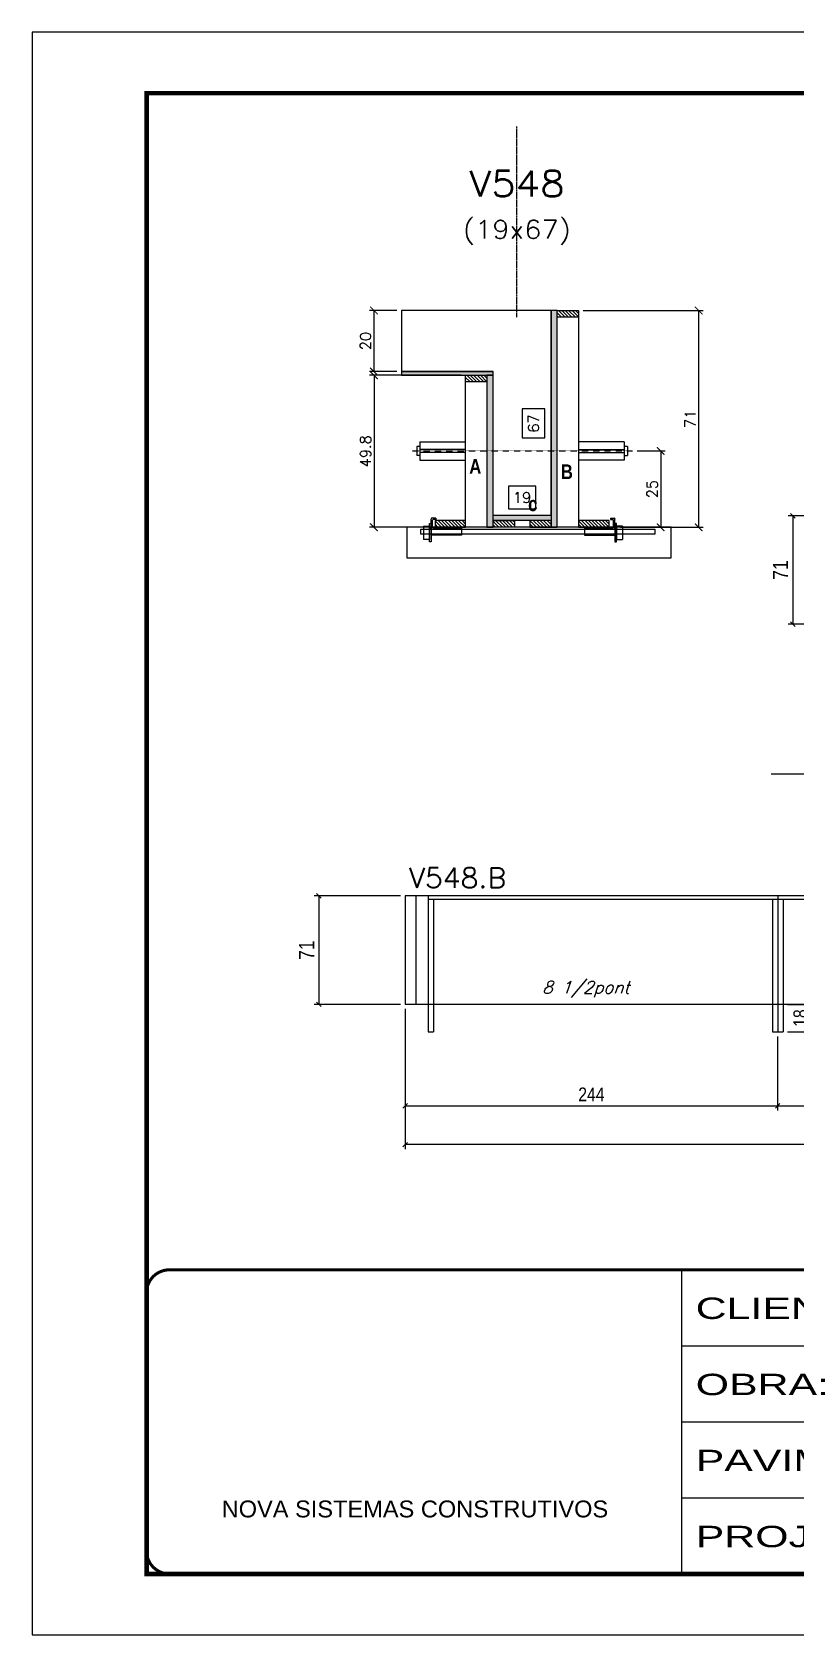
# Model space of a CAD drawing. Extents: x -21493 to -15213, y -12134 to 11887.
# Drawn here: x -19908 to -19408, y -1797 to -747 of the extents above; entities that cross this region are included whole.
import ezdxf
from ezdxf.enums import TextEntityAlignment as Align

# ---------------------------------------------------------------- set-up
doc = ezdxf.new("R2010")
doc.units = 0
for name, pattern in [('CONTINUO', [0]), ('DASHED', [0.75, 0.5, -0.25]), ('HIDDEN', [0.375, 0.25, -0.125])]:
    doc.linetypes.add(name, pattern=pattern)
for name, color, linetype in [('barrote', 251, 'Continuous'), ('COTA', 241, 'Continuous'), ('Cota Seção (2x)', 4, 'Continuous'), ('detalhes', 4, 'Continuous'), ('NOMENCLATURA', 7, 'Continuous'), ('Painéis', 200, 'Continuous'), ('presilha', 1, 'Continuous'), ('SARR_2.2x7', 40, 'Continuous'), ('SARR_3.5x7', 81, 'Continuous'), ('TENSOR', 3, 'Continuous'), ('texto', 7, 'Continuous'), ('Texto de Titulo', 7, 'Continuous'), ('Texto Qtd Sarr', 242, 'Continuous')]:
    doc.layers.add(name, color=color, linetype=linetype)
for name, color, linetype, lineweight in [('CONCRETO', 251, 'Continuous', 25), ('Folhas', 255, 'Continuous', 9), ('Hachura', 251, 'Continuous', 9), ('Madeira', 126, 'Continuous', 18), ('SARRAFO DE PRESSAO', 251, 'DASHED', 9), ('SCO-___-LAJ', 2, 'Continuous', 0), ('Texto Seção', 7, 'Continuous', 15)]:
    doc.layers.add(name, color=color, linetype=linetype, lineweight=lineweight)
doc.styles.add('ARIAL', font='arial.ttf')
doc.styles.add('COTA TECNICA', font='techl___.ttf', dxfattribs={"height": 10})
doc.styles.add('COTA TECNICA-50', font='techl___.ttf', dxfattribs={"height": 9})
doc.styles.add('REGUA-120', font='ROMANS.shx', dxfattribs={"height": 15})
doc.styles.add('Romans', font='romans.shx')
doc.styles.add('TECNICA', font='techb___.ttf', dxfattribs={"height": 10})
doc.styles.add('Tecnologia', font='')
doc.styles.get('Tecnologia').set_extended_font_data('Forgotten Futurist')
doc.dimstyles.new('COTA PAINEL-50', dxfattribs={"dimtxt": 9, "dimasz": 3, "dimexe": 3, "dimexo": 3, "dimgap": 3, "dimtad": 1, "dimdec": 1, "dimzin": 12, "dimdsep": 46, "dimtxsty": 'COTA TECNICA-50', "dimblk1": 'OBLIQUE', "dimblk2": 'OBLIQUE', "dimsah": 1, "dimcen": 0.9, "dimclrd": 4, "dimclre": 4, "dimclrt": 240, "dimadec": 1, "dimazin": 3, "dimtfac": 1, "dimtdec": 1, "dimtmove": 0, "dimatfit": 3, "dimfxl": 1, "dimtolj": 1, "dimtzin": 12, "dimarcsym": 0})
doc.dimstyles.new('Cota Seção (2x)', dxfattribs={"dimtxt": 7, "dimasz": 5, "dimexe": 3, "dimexo": 3, "dimgap": 2, "dimtad": 3, "dimdec": 1, "dimlfac": 0.5, "dimzin": 12, "dimdsep": 46, "dimtxsty": 'Romans', "dimblk": 'ARCHTICK', "dimcen": 0, "dimclrd": 4, "dimclre": 4, "dimclrt": 1, "dimadec": 1, "dimazin": 3, "dimtfac": 1, "dimtdec": 1, "dimtmove": 0, "dimatfit": 3, "dimldrblk": 'OBLIQUE', "dimfxl": 1, "dimtolj": 1, "dimtzin": 12, "dimarcsym": 0})
doc.dimstyles.new('Cota Seção interna', dxfattribs={"dimtxt": 7, "dimasz": 6, "dimexe": 0.18, "dimexo": 2, "dimgap": -4, "dimtad": 3, "dimdec": 1, "dimlfac": 0.5, "dimzin": 12, "dimdsep": 46, "dimtxsty": 'Romans', "dimblk": 'ARCHTICK', "dimcen": 0.09, "dimse1": 1, "dimse2": 1, "dimsd1": 1, "dimsd2": 1, "dimclrd": 180, "dimclre": 5, "dimclrt": 1, "dimadec": 0, "dimazin": 3, "dimtfac": 1, "dimtdec": 1, "dimtofl": 0, "dimtmove": 0, "dimatfit": 3, "dimldrblk": 'ARCHTICK', "dimfxl": 1, "dimtolj": 1, "dimtzin": 0, "dimarcsym": 0})
doc.dimstyles.new('PAINEL', dxfattribs={"dimtxt": 10, "dimasz": 3, "dimexe": 3, "dimexo": 3, "dimgap": 3, "dimtad": 1, "dimdec": 1, "dimzin": 12, "dimdsep": 46, "dimtxsty": 'COTA TECNICA', "dimblk1": 'OBLIQUE', "dimblk2": 'OBLIQUE', "dimsah": 1, "dimcen": 0.9, "dimclrd": 4, "dimclre": 4, "dimclrt": 240, "dimadec": 1, "dimazin": 3, "dimtfac": 1, "dimtdec": 1, "dimtmove": 0, "dimatfit": 3, "dimfxl": 1, "dimtolj": 1, "dimtzin": 12, "dimarcsym": 0})

# ---------------------------------------------------------------- blocks, each defined once
blk = doc.blocks.new('_ArchTick')
at = {"color": 0, "linetype": 'ByBlock', "const_width": 0.15}
blk.add_lwpolyline([(-0.5, -0.5), (0.5, 0.5)], dxfattribs=at)
blk = doc.blocks.new('*D478')
at = {"layer": 'COTA', "color": 4, "lineweight": -2, "transparency": 16777216}
for p, q in [((-19547.4, -929.5), (-19468.7, -929.5)), ((-19471.7, -1071.5), (-19471.7, -929.5)), ((-19523, -1071.5), (-19468.7, -1071.5))]:
    blk.add_line(p, q, dxfattribs=at)
at = {"layer": 'Defpoints', "color": 0, "transparency": 16777216}
for p in [(-19550.4, -929.5), (-19471.7, -929.5), (-19526, -1071.5)]:
    blk.add_point(p, dxfattribs=at)
at = {"layer": 'COTA', "color": 4, "lineweight": -2, "transparency": 16777216, "xscale": 5, "yscale": 5, "zscale": 5}
for p, rotation in [((-19471.7, -929.5), 90), ((-19471.7, -1071.5), 270)]:
    blk.add_blockref('_ArchTick', p, dxfattribs=dict(at, rotation=rotation))
at = {"layer": 'COTA', "color": 1, "transparency": 16777216, "insert": (-19477.2, -1000.5), "char_height": 7, "attachment_point": 5, "rotation": 90, "style": 'Romans'}
blk.add_mtext('\\A1;71', dxfattribs=at)
blk = doc.blocks.new('_Oblique')
at = {"color": 0, "linetype": 'ByBlock', "lineweight": -2}
blk.add_line((-0.5, -0.5), (0.5, 0.5), dxfattribs=at)
blk = doc.blocks.new('*D479')
at = {"layer": 'Cota Seção (2x)', "color": 180, "lineweight": -2, "transparency": 16777216}
for p, q in [((-19572.4, -994), (-19587.4, -994)), ((-19587.4, -994), (-19587.4, -1013)), ((-19572.4, -1013), (-19572.4, -994)), ((-19587.4, -1013), (-19572.4, -1013))]:
    blk.add_line(p, q, dxfattribs=at)
at = {"layer": 'Defpoints', "color": 0, "transparency": 16777216}
for p in [(-19568.4, -929.5), (-19568.4, -929.5), (-19568.4, -1063.5)]:
    blk.add_point(p, dxfattribs=at)
at = {"layer": 'Cota Seção (2x)', "color": 1, "transparency": 16777216, "insert": (-19579.9, -1003.5), "char_height": 7, "attachment_point": 5, "rotation": 90, "style": 'Romans'}
blk.add_mtext('\\A1;67', dxfattribs=at)
blk = doc.blocks.new('PRESILHA METÁLICA 1')
at = {"layer": 'presilha'}
for p, q in [((7.5, 10.6), (7.5, 19.9)), ((12, 21), (8.6, 21)), ((9, 11.6), (9, 18.9)), ((12, 19.5), (9.6, 19.5)), ((12, 21), (12, 19.5)), ((0, 13), (6, 13)), ((0, 13), (0, 0)), ((6, 0), (0, 0)), ((6, 15.5), (7.5, 15.5)), ((6, -2.5), (6, 15.5)), ((6, 13), (6, 0)), ((7.5, 15.5), (7.5, -2.5)), ((37.5, 4.1), (7.5, 4.1)), ((37.5, 11), (9.6, 11)), ((37.5, 11), (37.5, 4.1)), ((7.5, -2.5), (6, -2.5))]:
    blk.add_line(p, q, dxfattribs=at)
for centre, radius, start, end in [((8.6, 19.9), 1.14, 90, 180), ((9.6, 18.9), 0.57, 90, 180), ((9.6, 11.6), 0.57, 180, 270)]:
    blk.add_arc(centre, radius, start, end, dxfattribs=at)
blk = doc.blocks.new('*D480')
at = {"layer": 'Cota Seção (2x)', "color": 180, "lineweight": -2, "transparency": 16777216}
for p, q in [((-19578.4, -1044.5), (-19596.4, -1044.5)), ((-19596.4, -1044.5), (-19596.4, -1059.5)), ((-19578.4, -1059.5), (-19578.4, -1044.5)), ((-19596.4, -1059.5), (-19578.4, -1059.5))]:
    blk.add_line(p, q, dxfattribs=at)
at = {"layer": 'Defpoints', "color": 0, "transparency": 16777216}
for p in [(-19568.4, -1063.5), (-19606.4, -1071.5), (-19568.4, -1071.5)]:
    blk.add_point(p, dxfattribs=at)
at = {"layer": 'Cota Seção (2x)', "color": 1, "transparency": 16777216, "insert": (-19587.4, -1052), "char_height": 7, "attachment_point": 5, "style": 'Romans'}
blk.add_mtext('\\A1;19', dxfattribs=at)
blk = doc.blocks.new('*D481')
at = {"layer": 'COTA', "color": 4, "lineweight": -2, "transparency": 16777216}
for p, q in [((-19627.4, -971.9), (-19687.4, -971.9)), ((-19684.4, -971.9), (-19684.4, -1071.5)), ((-19627.4, -1071.5), (-19687.4, -1071.5))]:
    blk.add_line(p, q, dxfattribs=at)
at = {"layer": 'Defpoints', "color": 0, "transparency": 16777216}
for p in [(-19624.4, -971.9), (-19684.4, -1071.5), (-19624.4, -1071.5)]:
    blk.add_point(p, dxfattribs=at)
at = {"layer": 'COTA', "color": 4, "lineweight": -2, "transparency": 16777216, "xscale": 5, "yscale": 5, "zscale": 5}
for p, rotation in [((-19684.4, -971.9), 90), ((-19684.4, -1071.5), 270)]:
    blk.add_blockref('_ArchTick', p, dxfattribs=dict(at, rotation=rotation))
at = {"layer": 'COTA', "color": 1, "transparency": 16777216, "insert": (-19689.9, -1021.7), "char_height": 7, "attachment_point": 5, "rotation": 90, "style": 'Romans'}
blk.add_mtext('\\A1;49.8', dxfattribs=at)
blk = doc.blocks.new('*D482')
at = {"layer": 'COTA', "color": 4, "lineweight": -2, "transparency": 16777216}
for p, q in [((-19512.1, -1021.5), (-19493.6, -1021.5)), ((-19496.6, -1021.5), (-19496.6, -1071.5)), ((-19512.1, -1071.5), (-19493.6, -1071.5))]:
    blk.add_line(p, q, dxfattribs=at)
at = {"layer": 'Defpoints', "color": 0, "transparency": 16777216}
for p in [(-19515.1, -1021.5), (-19515.1, -1071.5), (-19496.6, -1071.5)]:
    blk.add_point(p, dxfattribs=at)
at = {"layer": 'COTA', "color": 4, "lineweight": -2, "transparency": 16777216, "xscale": 5, "yscale": 5, "zscale": 5}
for p, rotation in [((-19496.6, -1021.5), 90), ((-19496.6, -1071.5), 270)]:
    blk.add_blockref('_ArchTick', p, dxfattribs=dict(at, rotation=rotation))
at = {"layer": 'COTA', "color": 1, "transparency": 16777216, "insert": (-19502.1, -1046.5), "char_height": 7, "attachment_point": 5, "rotation": 90, "style": 'Romans'}
blk.add_mtext('\\A1;25', dxfattribs=at)
blk = doc.blocks.new('titulo1')
at = {"layer": 'Defpoints', "color": 252, "linetype": 'HIDDEN', "ltscale": 2}
blk.add_line((0, 0), (0, 125), dxfattribs=at)
at = {"layer": 'Defpoints', "style": 'Romans', "oblique": 15}
blk.add_attdef('FOLHA', text='', height=10, dxfattribs=at).set_placement((0, 15.6), align=Align.MIDDLE_CENTER)
at = {"layer": 'Texto Qtd Sarr', "color": 3, "style": 'Romans', "oblique": 15}
for tag, height, p in [('TITULO', 17, (0, 71.4)), ('SEÇÃO', 12, (0, 41.5))]:
    blk.add_attdef(tag, text='', height=height, dxfattribs=at).set_placement(p, align=Align.MIDDLE_CENTER)
blk = doc.blocks.new('*D483')
at = {"layer": 'COTA', "color": 4, "lineweight": -2, "transparency": 16777216}
for p, q in [((-19669.4, -929.5), (-19687.4, -929.5)), ((-19684.4, -969.5), (-19684.4, -929.5)), ((-19669.4, -969.5), (-19687.4, -969.5))]:
    blk.add_line(p, q, dxfattribs=at)
at = {"layer": 'Defpoints', "color": 0, "transparency": 16777216}
for p in [(-19684.4, -929.5), (-19666.4, -929.5), (-19666.4, -969.5)]:
    blk.add_point(p, dxfattribs=at)
at = {"layer": 'COTA', "color": 4, "lineweight": -2, "transparency": 16777216, "xscale": 5, "yscale": 5, "zscale": 5}
for p, rotation in [((-19684.4, -929.5), 90), ((-19684.4, -969.5), 270)]:
    blk.add_blockref('_ArchTick', p, dxfattribs=dict(at, rotation=rotation))
at = {"layer": 'COTA', "color": 1, "transparency": 16777216, "insert": (-19689.9, -949.5), "char_height": 7, "attachment_point": 5, "rotation": 90, "style": 'Romans'}
blk.add_mtext('\\A1;20', dxfattribs=at)
blk = doc.blocks.new('*D1136')
at = {"layer": 'COTA', "color": 4, "lineweight": -2, "ltscale": 25, "transparency": 16777216}
for p, q in [((-19356.4, -1064), (-19413.1, -1064)), ((-19410.1, -1064), (-19410.1, -1135)), ((-19356.4, -1135), (-19413.1, -1135))]:
    blk.add_line(p, q, dxfattribs=at)
at = {"layer": 'Defpoints', "color": 0, "ltscale": 25, "transparency": 16777216}
for p in [(-19353.4, -1064), (-19410.1, -1135), (-19353.4, -1135)]:
    blk.add_point(p, dxfattribs=at)
at = {"layer": 'COTA', "color": 4, "lineweight": -2, "ltscale": 25, "transparency": 16777216, "xscale": 3, "yscale": 3, "zscale": 3}
for p, rotation in [((-19410.1, -1064), 90), ((-19410.1, -1135), 270)]:
    blk.add_blockref('_Oblique', p, dxfattribs=dict(at, rotation=rotation))
at = {"layer": 'COTA', "color": 240, "ltscale": 25, "transparency": 16777216, "insert": (-19418.1, -1099.5), "char_height": 10, "attachment_point": 5, "rotation": 90, "style": 'COTA TECNICA'}
blk.add_mtext('\\A1;71', dxfattribs=at)
blk = doc.blocks.new('*D1152')
at = {"layer": 'COTA', "color": 4, "lineweight": -2, "ltscale": 25, "transparency": 16777216}
for p, q in [((-19667, -1313), (-19723.6, -1313)), ((-19720.6, -1313), (-19720.6, -1384)), ((-19667, -1384), (-19723.6, -1384))]:
    blk.add_line(p, q, dxfattribs=at)
at = {"layer": 'Defpoints', "color": 0, "ltscale": 25, "transparency": 16777216}
for p in [(-19664, -1313), (-19720.6, -1384), (-19664, -1384)]:
    blk.add_point(p, dxfattribs=at)
at = {"layer": 'COTA', "color": 4, "lineweight": -2, "ltscale": 25, "transparency": 16777216, "xscale": 3, "yscale": 3, "zscale": 3}
for p, rotation in [((-19720.6, -1313), 90), ((-19720.6, -1384), 270)]:
    blk.add_blockref('_Oblique', p, dxfattribs=dict(at, rotation=rotation))
at = {"layer": 'COTA', "color": 240, "ltscale": 25, "transparency": 16777216, "insert": (-19728.6, -1348.5), "char_height": 10, "attachment_point": 5, "rotation": 90, "style": 'COTA TECNICA'}
blk.add_mtext('\\A1;71', dxfattribs=at)
blk = doc.blocks.new('*D1153')
at = {"layer": 'COTA', "color": 4, "lineweight": -2, "ltscale": 25, "transparency": 16777216}
for p, q in [((-19664, -1387), (-19664, -1478.9)), ((-18722, -1387), (-18722, -1478.9)), ((-18722, -1475.9), (-19664, -1475.9))]:
    blk.add_line(p, q, dxfattribs=at)
at = {"layer": 'Defpoints', "color": 0, "ltscale": 25, "transparency": 16777216}
for p in [(-19664, -1384), (-18722, -1384), (-19664, -1475.9)]:
    blk.add_point(p, dxfattribs=at)
at = {"layer": 'COTA', "color": 4, "lineweight": -2, "ltscale": 25, "transparency": 16777216, "xscale": 3, "yscale": 3, "zscale": 3, "rotation": 180}
blk.add_blockref('_Oblique', (-19664, -1475.9), dxfattribs=at)
at = {"layer": 'COTA', "color": 4, "lineweight": -2, "ltscale": 25, "transparency": 16777216, "xscale": 3, "yscale": 3, "zscale": 3}
blk.add_blockref('_Oblique', (-18722, -1475.9), dxfattribs=at)
at = {"layer": 'COTA', "color": 240, "ltscale": 25, "transparency": 16777216, "insert": (-19193, -1467.8), "char_height": 10, "attachment_point": 5, "style": 'COTA TECNICA'}
blk.add_mtext('\\A1;942', dxfattribs=at)
blk = doc.blocks.new('*D1151')
at = {"color": 4, "lineweight": -2, "transparency": 16777216}
for p, q in [((-19664, -1387), (-19664, -1453.5)), ((-19420, -1405), (-19420, -1453.5)), ((-19664, -1450.5), (-19420, -1450.5))]:
    blk.add_line(p, q, dxfattribs=at)
at = {"layer": 'Defpoints', "color": 0, "transparency": 16777216}
for p in [(-19664, -1384), (-19420, -1402), (-19420, -1450.5)]:
    blk.add_point(p, dxfattribs=at)
at = {"color": 4, "lineweight": -2, "transparency": 16777216, "xscale": 3, "yscale": 3, "zscale": 3, "rotation": 180}
blk.add_blockref('_Oblique', (-19664, -1450.5), dxfattribs=at)
at = {"color": 4, "lineweight": -2, "transparency": 16777216, "xscale": 3, "yscale": 3, "zscale": 3}
blk.add_blockref('_Oblique', (-19420, -1450.5), dxfattribs=at)
at = {"color": 240, "transparency": 16777216, "insert": (-19542, -1443), "char_height": 9, "attachment_point": 5, "style": 'COTA TECNICA-50'}
blk.add_mtext('\\A1;244', dxfattribs=at)
blk = doc.blocks.new('*D1149')
at = {"color": 4, "lineweight": -2, "transparency": 16777216}
for p, q in [((-19420, -1405), (-19420, -1453.5)), ((-19176, -1405), (-19176, -1453.5)), ((-19420, -1450.5), (-19176, -1450.5))]:
    blk.add_line(p, q, dxfattribs=at)
at = {"layer": 'Defpoints', "color": 0, "transparency": 16777216}
for p in [(-19420, -1402), (-19176, -1402), (-19176, -1450.5)]:
    blk.add_point(p, dxfattribs=at)
at = {"color": 4, "lineweight": -2, "transparency": 16777216, "xscale": 3, "yscale": 3, "zscale": 3, "rotation": 180}
blk.add_blockref('_Oblique', (-19420, -1450.5), dxfattribs=at)
at = {"color": 4, "lineweight": -2, "transparency": 16777216, "xscale": 3, "yscale": 3, "zscale": 3}
blk.add_blockref('_Oblique', (-19176, -1450.5), dxfattribs=at)
at = {"color": 240, "transparency": 16777216, "insert": (-19298, -1443), "char_height": 9, "attachment_point": 5, "style": 'COTA TECNICA-50'}
blk.add_mtext('\\A1;244', dxfattribs=at)
blk = doc.blocks.new('*D1162')
at = {"layer": 'COTA', "color": 4, "lineweight": -2, "transparency": 16777216}
for p, q in [((-19413.5, -1384), (-19394.5, -1384)), ((-19397.5, -1384), (-19397.5, -1402)), ((-19413.5, -1402), (-19394.5, -1402))]:
    blk.add_line(p, q, dxfattribs=at)
at = {"layer": 'Defpoints', "color": 0, "transparency": 16777216}
for p in [(-19416.5, -1384), (-19416.5, -1402), (-19397.5, -1402)]:
    blk.add_point(p, dxfattribs=at)
at = {"layer": 'COTA', "color": 4, "lineweight": -2, "transparency": 16777216, "xscale": 3, "yscale": 3, "zscale": 3}
for p, rotation in [((-19397.5, -1384), 90), ((-19397.5, -1402), 270)]:
    blk.add_blockref('_Oblique', p, dxfattribs=dict(at, rotation=rotation))
at = {"layer": 'COTA', "color": 240, "transparency": 16777216, "insert": (-19405.1, -1393), "char_height": 9, "attachment_point": 5, "rotation": 90, "style": 'COTA TECNICA-50'}
blk.add_mtext('\\A1;18', dxfattribs=at)
blk = doc.blocks.new('9999999999')
at = {"color": 30, "linetype": 'CONTINUO'}
for p, q in [((98564.6, 34230.2), (98564.6, 34429.4)), ((98564.6, 34379.6), (99584, 34379.6)), ((98564.6, 34329.8), (99488, 34329.8)), ((98564.6, 34280), (99488, 34280))]:
    blk.add_line(p, q, dxfattribs=at)
at = {"color": 30, "linetype": 'CONTINUO', "const_width": 2}
blk.add_lwpolyline([(99584, 34230.2), (99584, 34414.4, 0.414214), (99569, 34429.4), (98229, 34429.4, 0.414214), (98214, 34414.4), (98214, 34245.2, 0.414214), (98229, 34230.2), (99584, 34230.2)], format="xyb", dxfattribs=at)
at = {"layer": 'Folhas'}
blk.add_lwpolyline([(98139, 34190.2), (99624, 34190.2), (99624, 35240.2), (98139, 35240.2)], close=True, dxfattribs=at)
at = {"layer": 'Folhas', "color": 30, "const_width": 3}
blk.add_lwpolyline([(98214, 34230.2), (99584, 34230.2), (99584, 35200.2), (98214, 35200.2)], close=True, dxfattribs=at)
at = {"color": 7, "linetype": 'Continuous', "ltscale": 5, "style": 'ARIAL'}
blk.add_text('NOVA SISTEMAS CONSTRUTIVOS', height=11.059, dxfattribs=at).set_placement((98263.2, 34267.2))
at = {"layer": 'Folhas', "color": 7, "style": 'Tecnologia', "width": 1.5}
for s, p in [('CLIENTE:', (98573.7, 34397.2)), ('OBRA:', (98573.7, 34347.3)), ('PAVIMENTO:', (98573.7, 34297.5)), ('PROJETO:', (98573.7, 34247.7))]:
    blk.add_text(s, height=14, dxfattribs=at).set_placement(p)

msp = doc.modelspace()

# ---------------------------------------------------------------- hatches: boundary and pattern name
at = {"layer": 'Hachura'}
h = msp.add_hatch(color=256, dxfattribs=at)
h.dxf.hatch_style = 1
h.paths.add_polyline_path([(-19564.42, -929.47), (-19568.42, -929.47), (-19568.42, -1071.47), (-19564.42, -1071.47)])
h = msp.add_hatch(dxfattribs=at)
h.set_pattern_fill('ANSI31', color=256, scale=0.5, angle=270, style=0)
h.set_pattern_definition([(315, (3341.3955, -9237.1103), (1.12253202, 1.12253202), [])])
h.paths.add_polyline_path([(-19564.42, -933.87), (-19564.42, -929.47), (-19550.42, -929.47), (-19550.42, -933.87)])
h = msp.add_hatch(color=256, dxfattribs=at)
h.dxf.hatch_style = 1
h.paths.add_polyline_path([(-19606.42, -971.87), (-19606.42, -969.47), (-19666.42, -969.47), (-19666.42, -971.87)])
h = msp.add_hatch(dxfattribs=at)
h.set_pattern_fill('ANSI31', color=256, scale=0.5, angle=270, style=0)
h.set_pattern_definition([(315, (3281.3955, -9279.5103), (1.12253202, 1.12253202), [])])
h.paths.add_polyline_path([(-19624.42, -976.27), (-19624.42, -971.87), (-19610.42, -971.87), (-19610.42, -976.27)])
h = msp.add_hatch(color=256, dxfattribs=at)
h.dxf.hatch_style = 1
h.paths.add_polyline_path([(-19606.42, -971.87), (-19610.42, -971.87), (-19610.42, -1071.47), (-19606.42, -1071.47)])
h = msp.add_hatch(dxfattribs=at)
h.set_pattern_fill('ANSI31', color=256, scale=0.5, angle=270, style=0)
h.set_pattern_definition([(315, (3247.3955, -9301.1103), (1.12253202, 1.12253202), [])])
h.paths.add_polyline_path([(-19624.42, -1071.47), (-19624.42, -1067.07), (-19644.42, -1067.07), (-19644.42, -1071.47)])
h = msp.add_hatch(color=256, dxfattribs=at)
h.dxf.hatch_style = 1
h.paths.add_polyline_path([(-19606.42, -1067.07), (-19606.42, -1063.47), (-19568.42, -1063.47), (-19568.42, -1067.07)])
h = msp.add_hatch(dxfattribs=at)
h.set_pattern_fill('ANSI31', color=256, scale=0.5, angle=270, style=0)
h.set_pattern_definition([(315, (3350.1975, -9301.1103), (1.12253202, 1.12253202), [])])
h.paths.add_polyline_path([(-19606.42, -1071.47), (-19606.42, -1067.07), (-19592.42, -1067.07), (-19592.42, -1071.47)])
h = msp.add_hatch(dxfattribs=at)
h.set_pattern_fill('ANSI31', color=256, scale=0.5, angle=270, style=0)
h.set_pattern_definition([(315, (3350.1955, -9301.1103), (1.12253202, 1.12253202), [])])
h.paths.add_polyline_path([(-19568.42, -1071.47), (-19568.42, -1067.07), (-19582.42, -1067.07), (-19582.42, -1071.47)])
h = msp.add_hatch(dxfattribs=at)
h.set_pattern_fill('ANSI31', color=256, scale=0.5, angle=270, style=0)
h.set_pattern_definition([(315, (3341.3955, -9301.1103), (1.12253202, 1.12253202), [])])
h.paths.add_polyline_path([(-19530.42, -1071.47), (-19530.42, -1067.07), (-19550.42, -1067.07), (-19550.42, -1071.47)])

# ---------------------------------------------------------------- linework, layer by layer
at = {"ltscale": 3}
for p, q in [((-19656.42, -1018.5), (-19656.42, -1024.5)), ((-19654.42, -1018.5), (-19656.42, -1018.5)), ((-19654.42, -1015.5), (-19654.42, -1027.5)), ((-19654.42, -1015.5), (-19624.42, -1015.5)), ((-19520.42, -1015.5), (-19550.42, -1015.5)), ((-19520.42, -1015.5), (-19520.42, -1027.5)), ((-19518.42, -1018.5), (-19520.42, -1018.5)), ((-19518.42, -1018.5), (-19518.42, -1024.5)), ((-19654.42, -1024.5), (-19656.42, -1024.5)), ((-19624.42, -1020.5), (-19654.42, -1020.5)), ((-19624.42, -1022.5), (-19654.42, -1022.5)), ((-19654.42, -1027.5), (-19624.42, -1027.5)), ((-19550.42, -1020.5), (-19520.42, -1020.5)), ((-19550.42, -1022.5), (-19520.42, -1022.5)), ((-19520.42, -1027.5), (-19550.42, -1027.5)), ((-19520.42, -1024.5), (-19518.42, -1024.5))]:
    msp.add_line(p, q, dxfattribs=at)
at = {"layer": 'barrote'}
msp.add_lwpolyline([(-19662.79, -1091.47), (-19489.82, -1091.47), (-19489.82, -1071.47), (-19662.79, -1071.47)], close=True, dxfattribs=at)
at = {"layer": 'CONCRETO'}
for p, q in [((-19568.42, -929.47), (-19666.42, -929.47)), ((-19666.42, -929.47), (-19666.42, -969.47)), ((-19568.42, -1063.47), (-19568.42, -929.47)), ((-19568.42, -929.47), (-19568.42, -929.47)), ((-19666.42, -969.47), (-19606.42, -969.47)), ((-19606.42, -1063.47), (-19568.42, -1063.47)), ((-19606.42, -1067.07), (-19606.42, -1067.07))]:
    msp.add_line(p, q, dxfattribs=at)
at = {"layer": 'CONCRETO', "ltscale": 25}
msp.add_line((-19606.42, -1063.47), (-19606.42, -969.47), dxfattribs=at)
at = {"layer": 'Madeira'}
for points in [[(-19564.42, -933.87), (-19564.42, -929.47), (-19550.42, -929.47), (-19550.42, -933.87)], [(-19564.42, -929.47), (-19550.42, -929.47), (-19550.42, -1071.47), (-19564.42, -1071.47)], [(-19624.42, -976.27), (-19624.42, -971.87), (-19610.42, -971.87), (-19610.42, -976.27)], [(-19624.42, -971.87), (-19610.42, -971.87), (-19610.42, -1071.47), (-19624.42, -1071.47)], [(-19624.42, -1071.47), (-19624.42, -1067.07), (-19644.42, -1067.07), (-19644.42, -1071.47)], [(-19606.42, -1071.47), (-19606.42, -1067.07), (-19592.42, -1067.07), (-19592.42, -1071.47)], [(-19568.42, -1071.47), (-19568.42, -1067.07), (-19582.42, -1067.07), (-19582.42, -1071.47)], [(-19530.42, -1071.47), (-19530.42, -1067.07), (-19550.42, -1067.07), (-19550.42, -1071.47)]]:
    msp.add_lwpolyline(points, close=True, dxfattribs=at)
at = {"layer": 'NOMENCLATURA', "linetype": 'Continuous'}
msp.add_line((-19424.31, -1232.96), (-19362.82, -1232.96), dxfattribs=at)
at = {"layer": 'Painéis'}
for p, q in [((-18721.96, -1313.03), (-19663.96, -1313.03)), ((-18721.96, -1384.03), (-19663.96, -1384.03))]:
    msp.add_line(p, q, dxfattribs=at)
at = {"layer": 'Painéis', "ltscale": 25}
for p, q in [((-19663.96, -1313.03), (-19663.96, -1384.03)), ((-19419.96, -1313.03), (-19419.96, -1384.03))]:
    msp.add_line(p, q, dxfattribs=at)
at = {"layer": 'Painéis'}
for points in [[(-19564.42, -929.47), (-19568.42, -929.47), (-19568.42, -1071.47), (-19564.42, -1071.47)], [(-19606.42, -971.87), (-19606.42, -969.47), (-19666.42, -969.47), (-19666.42, -971.87)], [(-19606.42, -971.87), (-19610.42, -971.87), (-19610.42, -1071.47), (-19606.42, -1071.47)], [(-19606.42, -1067.07), (-19606.42, -1063.47), (-19568.42, -1063.47), (-19568.42, -1067.07)]]:
    msp.add_lwpolyline(points, close=True, dxfattribs=at)
at = {"layer": 'SARR_2.2x7', "linetype": 'Continuous'}
for p, q in [((-19656.96, -1313.03), (-19656.96, -1384.03)), ((-19419.96, -1315.23), (-19648.96, -1315.23)), ((-19175.96, -1315.23), (-19419.96, -1315.23))]:
    msp.add_line(p, q, dxfattribs=at)
at = {"layer": 'SARR_3.5x7'}
for p, q in [((-19648.96, -1313.03), (-19648.96, -1402.03)), ((-19645.46, -1315.23), (-19645.46, -1402.03)), ((-19423.46, -1315.23), (-19423.46, -1402.03)), ((-19416.46, -1315.23), (-19416.46, -1402.03)), ((-19419.96, -1384.03), (-19419.96, -1402.03)), ((-19648.96, -1402.03), (-19645.46, -1402.03)), ((-19423.46, -1402.03), (-19416.46, -1402.03))]:
    msp.add_line(p, q, dxfattribs=at)
at = {"layer": 'SCO-___-LAJ', "color": 1}
msp.add_lwpolyline([(-19653.79, -1072.8), (-19500.48, -1072.8), (-19500.48, -1076), (-19653.79, -1076)], close=True, dxfattribs=at)
at = {"layer": 'TENSOR', "linetype": 'HIDDEN', "ltscale": 0.5}
msp.add_line((-19659.42, -1021.5), (-19515.12, -1021.5), dxfattribs=at)

# ---------------------------------------------------------------- block references
at = {"layer": 'presilha', "yscale": 0.6666666666666666, "zscale": 0.6666666666666666}
for p, xscale in [((-19652, -1079.43), 0.6666666666666666), ((-19521.56, -1079.43), -0.6666666666666666)]:
    msp.add_blockref('PRESILHA METÁLICA 1', p, dxfattribs=dict(at, xscale=xscale))
at = {"layer": 'SARRAFO DE PRESSAO', "color": 6, "linetype": 'ByBlock'}
msp.add_blockref('9999999999', (-118047.39, -35987.3), dxfattribs=at)
at = {"layer": 'Texto Seção'}
ref = msp.add_blockref('titulo1', (-19590.81, -933.9), dxfattribs=at)
ref.add_attrib('TITULO', 'V548', dxfattribs={"layer": 'Texto de Titulo', "color": 7, "height": 17, "style": 'Romans', "width": 1.1}).set_placement((-19590.81, -846.4), align=Align.MIDDLE_CENTER)
ref.add_attrib('SEÇÃO', '(19x67)', dxfattribs={"layer": 'Texto de Titulo', "color": 7, "height": 12, "style": 'Romans', "width": 1.1}).set_placement((-19590.81, -876.4), align=Align.MIDDLE_CENTER)

# ---------------------------------------------------------------- texts
at = {"layer": 'detalhes', "style": 'TECNICA'}
for s, p in [('A', (-19622.03, -1036.44)), ('B', (-19562.07, -1039.94)), ('c', (-19583.45, -1060.97))]:
    msp.add_text(s, height=9.6, dxfattribs=at).set_placement(p)
at = {"layer": 'texto', "color": 2, "insert": (-19545.69, -1374.13), "char_height": 8, "attachment_point": 5, "style": 'Romans'}
msp.add_mtext('{\\Q19;\\C256;8 1/2pont}', dxfattribs=at)
at = {"layer": 'Texto Seção', "style": 'REGUA-120', "width": 1.05}
msp.add_text('V548.B', height=13, dxfattribs=at).set_placement((-19661.58, -1307.67))

# ---------------------------------------------------------------- dimensions: what is measured, and where the dimension line sits
dim = msp.add_linear_dim(base=(-19419.96, -1450.54), p1=(-19663.96, -1384.03), p2=(-19419.96, -1402.03), dimstyle='COTA PAINEL-50')
dim.commit()
dim.dimension.update_dxf_attribs({"geometry": '*D1151', "text_midpoint": (-19541.96, -1442.97)})
dim = msp.add_linear_dim(base=(-19175.96, -1450.54), p1=(-19419.96, -1402.03), p2=(-19175.96, -1402.03), dimstyle='COTA PAINEL-50', override={"dimtmove": 1})
dim.commit()
dim.dimension.update_dxf_attribs({"geometry": '*D1149', "text_midpoint": (-19297.96, -1442.97)})
at = {"layer": 'COTA'}
for base, p1, p2, dimstyle, picture, middle in [((-19684.4, -929.47), (-19666.42, -969.47), (-19666.42, -929.47), 'Cota Seção (2x)', '*D483', (-19689.9, -949.47)), ((-19471.71, -929.47), (-19526.02, -1071.47), (-19550.42, -929.47), 'Cota Seção (2x)', '*D478', (-19477.21, -1000.47)), ((-19684.4, -1071.47), (-19624.42, -971.87), (-19624.42, -1071.47), 'Cota Seção (2x)', '*D481', (-19689.9, -1021.67)), ((-19496.57, -1071.47), (-19515.12, -1021.5), (-19515.12, -1071.47), 'Cota Seção (2x)', '*D482', (-19502.07, -1046.48)), ((-19397.52, -1402.03), (-19416.46, -1384.03), (-19416.46, -1402.03), 'COTA PAINEL-50', '*D1162', (-19405.1, -1393.03))]:
    dim = msp.add_linear_dim(base=base, p1=p1, p2=p2, angle=90, dimstyle=dimstyle, dxfattribs=at)
    dim.commit()
    dim.dimension.update_dxf_attribs({"geometry": picture, "text_midpoint": middle})
at = {"layer": 'COTA', "ltscale": 25}
for base, p1, p2, angle, picture, middle in [((-19410.05, -1134.97), (-19353.44, -1063.97), (-19353.44, -1134.97), 90, '*D1136', (-19418.12, -1099.47)), ((-19720.57, -1384.03), (-19663.96, -1313.03), (-19663.96, -1384.03), 90, '*D1152', (-19728.64, -1348.53)), ((-19663.96, -1475.91), (-18721.96, -1384.03), (-19663.96, -1384.03), 180, '*D1153', (-19192.96, -1467.8))]:
    dim = msp.add_linear_dim(base=base, p1=p1, p2=p2, angle=angle, dimstyle='PAINEL', dxfattribs=at)
    dim.commit()
    dim.dimension.update_dxf_attribs({"geometry": picture, "text_midpoint": middle})
at = {"layer": 'Cota Seção (2x)'}
dim = msp.add_linear_dim(base=(-19568.42, -929.47), p1=(-19568.42, -1063.47), p2=(-19568.42, -929.47), angle=90, dimstyle='Cota Seção interna', dxfattribs=at)
dim.commit()
dim.dimension.update_dxf_attribs({"geometry": '*D479', "text_midpoint": (-19568.42, -1003.47), "dimtype": 160})
dim = msp.add_linear_dim(base=(-19568.42, -1063.47), p1=(-19606.42, -1071.47), p2=(-19568.42, -1071.47), dimstyle='Cota Seção interna', dxfattribs=at)
dim.commit()
dim.dimension.update_dxf_attribs({"geometry": '*D480', "text_midpoint": (-19587.42, -1051.97)})

doc.saveas('drawing.dxf')
